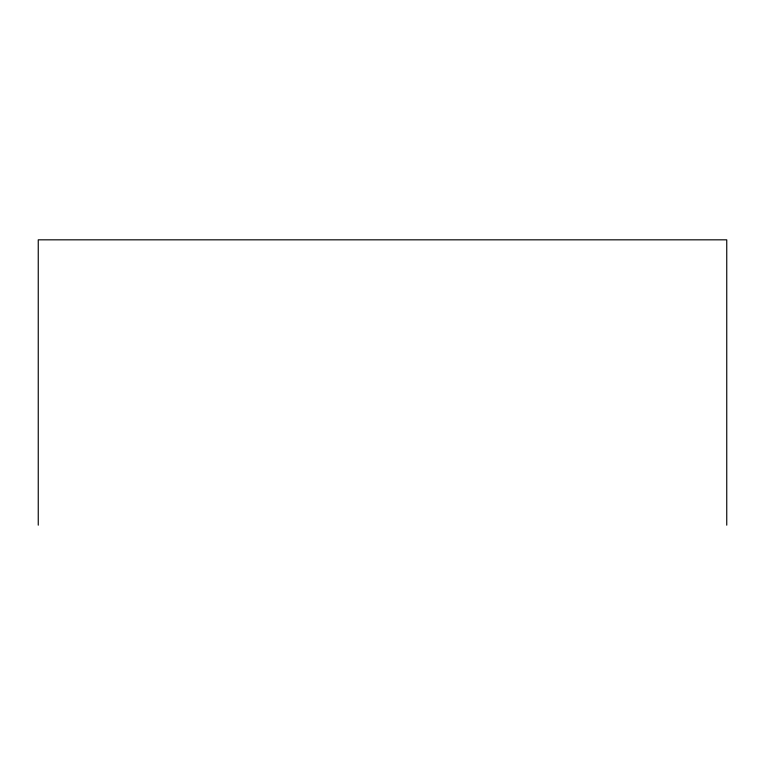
<?xml version="1.0" encoding="UTF-8"?>
<svg xmlns="http://www.w3.org/2000/svg" width="765" height="765" viewBox="0 0 765 765"><rect width="100%" height="100%" fill="white"/><g stroke="black" fill="none" stroke-linecap="round" stroke-linejoin="round"><path stroke-width="1.15" d="M726.75 525.173L726.75 239.828L38.25 239.828L38.25 525.173"/></g></svg>
